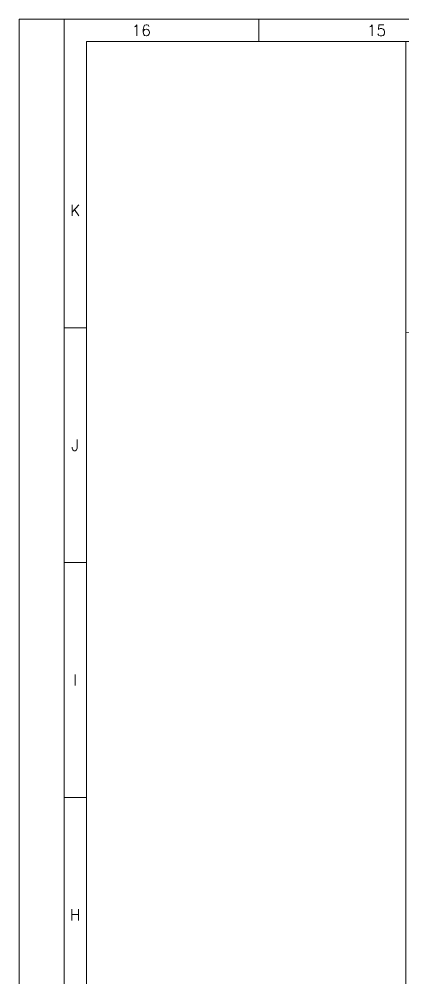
# Model space of a CAD drawing. Header units: millimetres. Extents: x -131970 to 468030, y -148196 to 152489.
# Drawn here: x 41075 to 49638, y 131057 to 152489 of the extents above; entities that cross this region are included whole.
import ezdxf
from ezdxf.enums import TextEntityAlignment as Align
from ezdxf.xclip import XClip

# ---------------------------------------------------------------- set-up
doc = ezdxf.new("R2010")
doc.units = ezdxf.units.MM
doc.header["$LTSCALE"] = 500
doc.header["$XCLIPFRAME"] = 2
doc.layers.get('0').update_dxf_attribs({"linetype": 'CONTINUOUS'})
doc.layers.add('0 DIMENSION', color=1, linetype='CONTINUOUS', lineweight=13)
doc.layers.add('TEMPLATE', color=7, linetype='CONTINUOUS', lineweight=20)
doc.styles.add('ROMANS', font='romans.shx')

# ---------------------------------------------------------------- blocks, each defined once
blk = doc.blocks.new('BUILDING PLAN')
at = {"color": 9, "linetype": 'ByBlock', "lineweight": -2}
blk.add_lwpolyline([(76653.2, 0), (76653.2, -34787), (-46749.3, -34807.7), (-46749.3, -20.7)], close=True, dxfattribs=at)
blk = doc.blocks.new('FRAME A1')
at = {"color": 7}
blk.add_lwpolyline([(-874.843704, 11.084145), (-53.843704, 11.084145), (-53.843704, 595.084145), (-874.843704, 595.084145)], close=True, dxfattribs=at)
at = {"layer": 'TEMPLATE', "color": 5}
for p, q in [((-879.843704, 600.084145), (-879.843704, 6.084145)), ((-889.843704, 426.084145), (-889.843704, 6.084145))]:
    blk.add_line(p, q, dxfattribs=at)
at = {"layer": 'TEMPLATE'}
for p, q in [((-836.343704, 600.084145), (-836.343704, 595.084145)), ((-874.843704, 531.084145), (-879.843704, 531.084145)), ((-874.843704, 478.584145), (-879.843704, 478.584145)), ((-874.843704, 426.084145), (-879.843704, 426.084145))]:
    blk.add_line(p, q, dxfattribs=at)
at = {"layer": 'TEMPLATE', "color": 5}
blk.add_lwpolyline([(-889.843704, 6.084145), (-48.843704, 6.084145), (-48.843704, 600.084145), (-889.843704, 600.084145)], close=True, dxfattribs=at)
at = {"layer": 'TEMPLATE', "ltscale": 50, "style": 'ROMANS'}
for s, p in [('16', (-862.593704, 597.584145)), ('15', (-810.093704, 597.584145)), ('K', (-877.343704, 557.334145)), ('J', (-877.343704, 504.834145)), ('I', (-877.343704, 452.334145)), ('H', (-877.343704, 399.834145))]:
    blk.add_text(s, height=2.5, dxfattribs=at).set_placement(p, align=Align.MIDDLE_CENTER)

msp = doc.modelspace()

# ---------------------------------------------------------------- block references
at = {"layer": '0 DIMENSION', "linetype": 'ByBlock'}
ref = msp.add_blockref('BUILDING PLAN', (90000, 145500), dxfattribs=at)
XClip(ref).set_block_clipping_path([(-40296.2847446482, -27160.9180562167), (34674.8181025925, 6489.0819437833)])

# ---------------------------------------------------------------- next in the draw order: block references
at = {"layer": '0 DIMENSION', "linetype": 'ByBlock', "xscale": 100, "yscale": 100}
msp.add_blockref('FRAME A1', (130059.189, 92480.667), dxfattribs=at)

doc.saveas('drawing.dxf')
